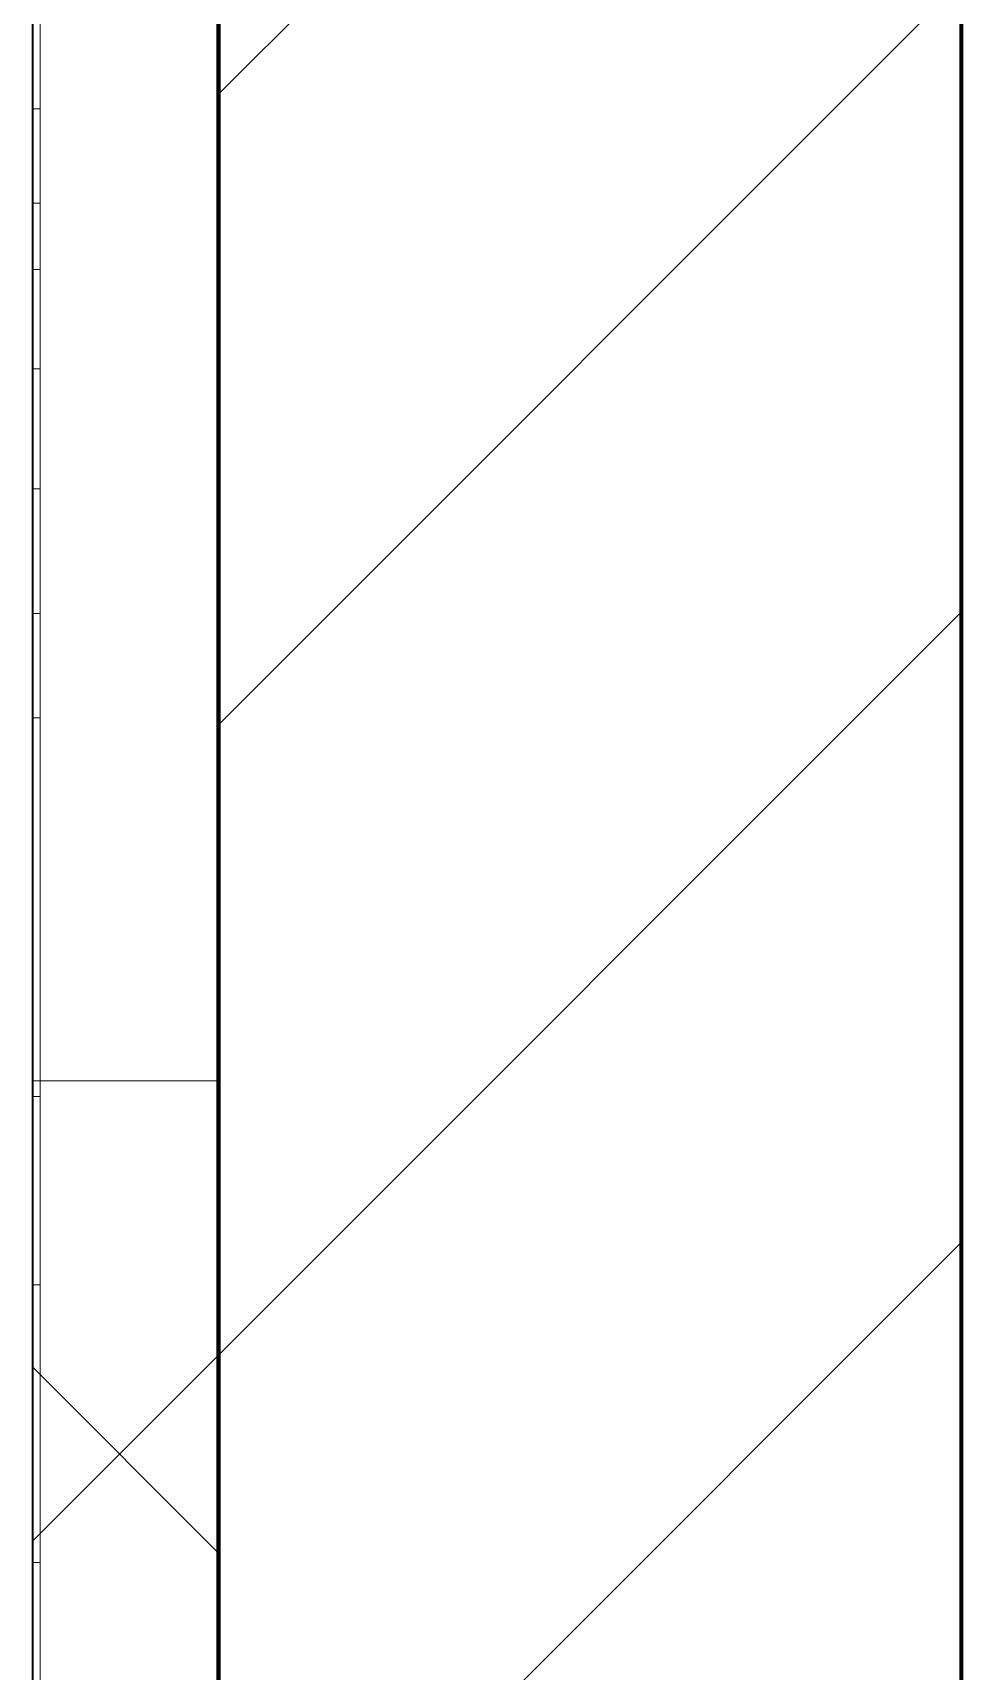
# Model space of a CAD drawing. Header units: millimetres. Extents: x -920231 to -841213, y -17301 to 22361.
# Drawn here: x -869552.4 to -869302.4, y -9179.9 to -8738.9 of the extents above; entities that cross this region are included whole.
import ezdxf

# ---------------------------------------------------------------- set-up
doc = ezdxf.new("R2010")
doc.units = ezdxf.units.MM
for name, color, linetype, lineweight in [('A-GLAZ-CURT', 2, 'Continuous', 9), ('A-WALL', 5, 'Continuous', 35), ('A-WALL-FNSH', 2, 'Continuous', 35), ('A-WALL-PATT', 1, 'Continuous', 35)]:
    doc.layers.add(name, color=color, linetype=linetype, lineweight=lineweight)

# ---------------------------------------------------------------- blocks, each defined once
blk = doc.blocks.new('PPLS-PP19_Custom Tile Pattern - Custom Tile Pattern-V41-4230-01 ENLARGED MULTI-PURPOSE LEVEL - REFLECTED CEILING PLAN - SHEET 1')
at = {"layer": 'A-GLAZ-CURT'}
for p, q in [((170.29, 0), (245.04, 0)), ((170.29, -2), (170.29, 0)), ((195.99, 0), (213.31, 0)), ((213.31, 0), (195.99, 0)), ((230.06, 0), (300, 0)), ((245.04, 0), (245.04, -2)), ((295.8, 0), (300, 0)), ((295.8, -2), (295.8, 0)), ((300, 0), (300, -2)), ((-300, -2), (300, -2)), ((245.04, -2), (170.29, -2)), ((300, -2), (295.8, -2)), ((300, -2), (300, -50)), ((300, -50), (-300, -50))]:
    blk.add_line(p, q, dxfattribs=at)
for points, knots in [([(94.4, 0), (94.4, 0), (94.64, 0), (99.11, 0), (108.97, 0), (120.79, 0), (139.94, 0), (163.31, 0), (185.23, 0), (193.62, 0), (194.69, 0), (194.79, 0)], [-2348.345796, -2348.345796, -2348.345796, -2348.345796, -2310.419338, -2233.599744, -2052.234781, -1843.028543, -1530.39897, -1095.004608, -529.74427, -295.064701, -265.121568, -265.121568, -265.121568, -265.121568]), ([(157.9, 0), (156.77, 0), (151.67, 0), (143.29, 0), (134.04, 0), (126.24, 0), (120.8, 0), (118.38, 0), (117.43, 0)], [-10292.955006, -10292.955006, -10292.955006, -10292.955006, -10098.273015, -9847.788484, -9677.714971, -9567.007022, -9453.21225, -9351.932794, -9351.932794, -9351.932794, -9351.932794]), ([(168.37, 0), (167.68, 0), (162.47, 0), (148.91, 0), (126.47, 0), (117.46, 0)], [-543.375029, -543.375029, -543.375029, -543.375029, -530.793311, -458.593899, -419.132867, -419.132867, -419.132867, -419.132867]), ([(193.8, 0), (193.33, 0), (190.11, 0), (183.13, 0), (171, 0), (161.95, 0), (161.28, 0), (158.35, 0), (157.85, 0), (157.77, 0)], [-11665.349007, -11665.349007, -11665.349007, -11665.349007, -11565.880756, -11105.624034, -10839.086983, -10768.332124, -10666.779182, -10580.760289, -10550.278881, -10550.278881, -10550.278881, -10550.278881]), ([(283.54, 0), (275.55, 0), (248.72, 0), (207.11, 0), (177.41, 0), (159.34, 0), (158.33, 0), (158.3, 0)], [-268.734378, -268.734378, -268.734378, -268.734378, -244.693688, -187.987675, -143.776725, -129.632772, -123.352749, -123.352749, -123.352749, -123.352749]), ([(159.07, 0), (159.13, 0), (160.84, 0), (165.21, 0), (174.15, 0), (185.98, 0), (208.82, 0), (219.42, 0), (230.06, 0)], [-115.643202, -115.643202, -115.643202, -115.643202, -114.681583, -87.660824, -65.295536, -41.623857, -24.459831, 0, 0, 0, 0]), ([(215.22, 0), (214.62, 0), (210.55, 0), (203.98, 0), (187.54, 0), (175.3, 0), (169.49, 0)], [-203.825446, -203.825446, -203.825446, -203.825446, -198.527383, -184.406837, -162.427601, -142.916156, -142.916156, -142.916156, -142.916156]), ([(170.29, 0), (170.39, 0), (171.48, 0), (172.17, 0), (172.45, 0)], [-59.471458, -59.471458, -59.471458, -59.471458, -56.742688, -29.735729, -29.735729, -29.735729, -29.735729]), ([(172.07, 0), (177.66, 0), (187.87, 0), (201.08, 0), (207.47, 0), (213.96, 0), (215.11, 0)], [-255.364076, -255.364076, -255.364076, -255.364076, -237.955587, -223.92608, -215.862851, -208.75215, -208.75215, -208.75215, -208.75215]), ([(283.54, 0), (277.15, 0), (256.55, 0), (230.48, 0), (220, 0), (219.04, 0)], [-12240.042856, -12240.042856, -12240.042856, -12240.042856, -11905.454923, -11162.864862, -10859.773777, -10859.773777, -10859.773777, -10859.773777]), ([(219.84, 0), (220.8, 0), (227.72, 0), (240.28, 0), (245.04, 0)], [-10674.31991, -10674.31991, -10674.31991, -10674.31991, -10511.382485, -9932.504441, -9932.504441, -9932.504441, -9932.504441]), ([(284.78, 0), (284.83, 0), (285.23, 0), (287.47, 0), (293.59, 0), (297.76, 0), (300, 0)], [-4096.535135, -4096.535135, -4096.535135, -4096.535135, -4053.389046, -3959.664717, -3862.421465, -3746.95702, -3746.95702, -3746.95702, -3746.95702]), ([(295.8, 0), (294.18, 0), (290.94, 0), (286.68, 0), (285.79, 0)], [-4679.165325, -4679.165325, -4679.165325, -4679.165325, -4358.271401, -4213.061173, -4213.061173, -4213.061173, -4213.061173])]:
    blk.add_open_spline(points, degree=3, knots=knots, dxfattribs=at)
for points in [[(195.11, 0), (194.91, 0), (194.44, 0), (193.8, 0)], [(300, 0), (294.74, 0), (289.45, 0), (284.15, 0)], [(300, 0), (294.88, 0), (289.76, 0), (284.63, 0)]]:
    blk.add_open_spline(points, degree=3, dxfattribs=at)
blk = doc.blocks.new('PPLS-PP19_Custom Tile Pattern - Custom Tile Pattern-V42-4230-01 ENLARGED MULTI-PURPOSE LEVEL - REFLECTED CEILING PLAN - SHEET 1')
at = {"layer": 'A-GLAZ-CURT'}
for p, q in [((-300, 0), (-202.31, 0)), ((-300, -2), (-300, 0)), ((-293.07, 0), (-275.75, 0)), ((-275.75, 0), (-293.07, 0)), ((-222.32, 0), (-205, 0)), ((-205, 0), (-222.32, 0)), ((-202.31, 0), (-202.31, -2)), ((-174.21, 0), (-140.66, 0)), ((-174.21, -2), (-174.21, 0)), ((-140.66, 0), (-140.66, -2)), ((-108.4, 0), (-81.66, 0)), ((-108.4, -2), (-108.4, 0)), ((-81.66, 0), (-81.66, -2)), ((-63.81, 0), (-38.36, 0)), ((-63.81, -2), (-63.81, 0)), ((-38.36, 0), (-38.36, -2)), ((-300, -2), (300, -2)), ((-300, -50), (-300, -2)), ((-202.31, -2), (-300, -2)), ((-140.66, -2), (-174.21, -2)), ((-81.66, -2), (-108.4, -2)), ((-38.36, -2), (-63.81, -2)), ((300, -50), (-300, -50))]:
    blk.add_line(p, q, dxfattribs=at)
at = {"layer": 'A-GLAZ-CURT', "flags": 128}
for points in [[(-300, 0), (-291.7, 0), (-283.58, 0), (-275.62, 0), (-267.8, 0), (-260.12, 0), (-252.56, 0), (-245.12, 0), (-237.77, 0), (-230.5, 0), (-223.32, 0), (-216.2, 0), (-209.18, 0), (-202.31, 0)], [(-174.21, 0), (-178.96, 0), (-183.97, 0), (-189.27, 0), (-194.85, 0), (-200.68, 0), (-206.74, 0), (-213.02, 0), (-219.49, 0), (-226.14, 0), (-232.95, 0), (-239.91, 0), (-247.01, 0), (-254.25, 0), (-261.61, 0), (-269.09, 0), (-276.68, 0), (-284.36, 0), (-292.14, 0), (-300, 0)]]:
    blk.add_lwpolyline(points, dxfattribs=at)
at = {"layer": 'A-GLAZ-CURT'}
for points, knots in [([(-300, 0), (-284.65, 0), (-236.57, 0), (-184.21, 0), (-151.15, 0), (-140.66, 0)], [-5323.127839, -5323.127839, -5323.127839, -5323.127839, -4502.809032, -2700.551212, -1671.606487, -1671.606487, -1671.606487, -1671.606487]), ([(-150.36, 0), (-169.49, 0), (-209.77, 0), (-262.56, 0), (-294.48, 0), (-300, 0)], [-16698.904475, -16698.904475, -16698.904475, -16698.904475, -15131.813646, -13729.592194, -13439.944408, -13439.944408, -13439.944408, -13439.944408]), ([(-150.33, 0), (-150.61, 0), (-152.66, 0), (-158.72, 0), (-174.02, 0), (-185.59, 0), (-209.77, 0), (-232.01, 0), (-255.22, 0), (-262.59, 0), (-264.9, 0), (-265.4, 0)], [-2518.468892, -2518.468892, -2518.468892, -2518.468892, -2477.344047, -2237.412286, -2029.680487, -1755.085331, -1400.429864, -858.079193, -543.655514, -208.940337, 0, 0, 0, 0]), ([(-258.6, 0), (-257.91, 0), (-254.26, 0), (-241.25, 0), (-225.99, 0), (-213.1, 0), (-200.2, 0), (-185.8, 0), (-171.77, 0), (-158.7, 0), (-157.22, 0)], [-5722.54675, -5722.54675, -5722.54675, -5722.54675, -5657.471696, -5413.335975, -5017.494783, -4832.723979, -4666.091899, -4349.945572, -4000.813434, -3840.635403, -3840.635403, -3840.635403, -3840.635403]), ([(-150.36, 0), (-153.21, 0), (-162.84, 0), (-177.91, 0), (-199.46, 0), (-216.65, 0), (-231.26, 0), (-233.46, 0), (-234, 0)], [-2263.027368, -2263.027368, -2263.027368, -2263.027368, -2113.765672, -1763.376603, -1422.553702, -978.033455, -846.069444, -682.911962, -682.911962, -682.911962, -682.911962]), ([(-233.49, 0), (-233.44, 0), (-232.38, 0), (-230.74, 0), (-225.3, 0), (-223.63, 0)], [-455.274641, -455.274641, -455.274641, -455.274641, -440.605512, -119.536984, 0, 0, 0, 0]), ([(-223.63, 0), (-219.39, 0), (-206.17, 0), (-188.58, 0), (-169.02, 0), (-152.12, 0), (-136.84, 0), (-127.33, 0), (-124.19, 0), (-123.43, 0), (-123.28, 0)], [-5463.295695, -5463.295695, -5463.295695, -5463.295695, -5161.076232, -4739.070012, -4465.409639, -4149.119819, -3839.893365, -3647.167523, -3488.92562, -3439.852845, -3439.852845, -3439.852845, -3439.852845]), ([(-118.78, 0), (-121.86, 0), (-126.28, 0), (-136.96, 0), (-147.31, 0), (-149.91, 0), (-150.45, 0)], [-5938.474035, -5938.474035, -5938.474035, -5938.474035, -5700.061948, -5508.838257, -5298.784692, -5203.338851, -5203.338851, -5203.338851, -5203.338851]), ([(-150.34, 0), (-150.07, 0), (-147.75, 0), (-142.6, 0), (-127.26, 0), (-107.3, 0), (-90.42, 0), (-75.26, 0), (-68.41, 0), (-65.12, 0), (-63.63, 0)], [-4948.728362, -4948.728362, -4948.728362, -4948.728362, -4883.323924, -4440.880425, -4054.690705, -3793.097032, -3402.597032, -3144.956779, -3050.982048, -2969.237017, -2969.237017, -2969.237017, -2969.237017]), ([(-137.88, 0), (-140.56, 0), (-147.2, 0), (-147.65, 0), (-150.23, 0)], [-3187.727384, -3187.727384, -3187.727384, -3187.727384, -2919.378265, -2523.617513, -2523.617513, -2523.617513, -2523.617513]), ([(-108.84, 0), (-116.85, 0), (-130.14, 0), (-144.74, 0), (-149.92, 0)], [-17947.0659, -17947.0659, -17947.0659, -17947.0659, -17136.203329, -16711.076356, -16711.076356, -16711.076356, -16711.076356]), ([(-149.65, 0), (-149.05, 0), (-146.52, 0), (-143.57, 0), (-138.62, 0)], [-3418.165509, -3418.165509, -3418.165509, -3418.165509, -3371.022232, -3227.460399, -3227.460399, -3227.460399, -3227.460399]), ([(-133.82, 0), (-135.51, 0), (-137.8, 0), (-146.28, 0), (-148.98, 0), (-149.6, 0)], [-2731.647847, -2731.647847, -2731.647847, -2731.647847, -2418.507304, -2308.929706, -2276.373206, -2276.373206, -2276.373206, -2276.373206]), ([(-26.75, 0), (-27.82, 0), (-36.18, 0), (-53.55, 0), (-78.2, 0), (-110.94, 0), (-130.52, 0), (-147.74, 0), (-149.07, 0)], [-8718.362214, -8718.362214, -8718.362214, -8718.362214, -8532.293389, -8073.216054, -7508.296369, -7004.680444, -6449.282163, -6277.220794, -6277.220794, -6277.220794, -6277.220794]), ([(-148.23, 0), (-146.94, 0), (-140.15, 0), (-137.28, 0), (-133.93, 0), (-128.78, 0), (-126.5, 0)], [-6162.058746, -6162.058746, -6162.058746, -6162.058746, -6017.569127, -5560.701257, -5364.112219, -5231.017328, -5231.017328, -5231.017328, -5231.017328]), ([(-108.84, 0), (-114.74, 0), (-124.8, 0), (-139.03, 0), (-146.11, 0), (-146.95, 0)], [-1257.83039, -1257.83039, -1257.83039, -1257.83039, -945.742622, -741.901385, -489.130243, -489.130243, -489.130243, -489.130243]), ([(-146.69, 0), (-146.59, 0), (-145.49, 0), (-135.69, 0), (-128.29, 0), (-125.15, 0)], [-420.34245, -420.34245, -420.34245, -420.34245, -406.956646, -290.263673, 0, 0, 0, 0]), ([(-134.24, 0), (-133.42, 0), (-130.43, 0), (-117.33, 0), (-95.54, 0), (-84.96, 0), (-81.66, 0)], [-7671.276312, -7671.276312, -7671.276312, -7671.276312, -7293.749979, -6839.55839, -6236.997189, -5931.848349, -5931.848349, -5931.848349, -5931.848349]), ([(-127.41, 0), (-131.63, 0), (-133.13, 0), (-134.06, 0), (-134.11, 0)], [-8540.990293, -8540.990293, -8540.990293, -8540.990293, -8266.114998, -8251.085632, -8251.085632, -8251.085632, -8251.085632]), ([(-120.13, 0), (-120.14, 0), (-120.24, 0), (-121.3, 0), (-129.25, 0), (-133.82, 0)], [-2933.992132, -2933.992132, -2933.992132, -2933.992132, -2920.575025, -2840.280255, -2731.647847, -2731.647847, -2731.647847, -2731.647847]), ([(-113.44, 0), (-113.46, 0), (-114.06, 0), (-119.73, 0), (-125.43, 0), (-127.03, 0), (-127.41, 0)], [-323.250712, -323.250712, -323.250712, -323.250712, -282.672656, -98.539552, -24.539552, 0, 0, 0, 0]), ([(-126.5, 0), (-122.44, 0), (-108.71, 0), (-88.8, 0), (-73.31, 0), (-67.28, 0)], [-5231.017328, -5231.017328, -5231.017328, -5231.017328, -4994.692869, -4542.524482, -4126.119481, -4126.119481, -4126.119481, -4126.119481]), ([(-125.15, 0), (-124.93, 0), (-121.96, 0), (-113.01, 0), (-98.9, 0), (-85.29, 0), (-73.12, 0), (-68.21, 0), (-68.04, 0)], [-3362.7396, -3362.7396, -3362.7396, -3362.7396, -3342.215224, -3074.362186, -2902.289527, -2605.247022, -2322.099534, -2311.883475, -2311.883475, -2311.883475, -2311.883475]), ([(-122.08, 0), (-122.01, 0), (-121.69, 0), (-121.2, 0), (-120.88, 0)], [-3136.336417, -3136.336417, -3136.336417, -3136.336417, -3110.304437, -3035.164275, -3035.164275, -3035.164275, -3035.164275]), ([(-36.33, 0), (-36.43, 0), (-37.27, 0), (-45.02, 0), (-46.13, 0), (-60.59, 0), (-81.23, 0), (-99.51, 0), (-114.02, 0), (-117.28, 0), (-118.78, 0)], [-1855.773136, -1855.773136, -1855.773136, -1855.773136, -1810.870157, -1672.078046, -1405.135169, -1060.00838, -740.068933, -229.489605, -116.330425, 0, 0, 0, 0]), ([(-117.69, 0), (-117.06, 0), (-114.75, 0), (-113.43, 0), (-113.43, 0)], [-808.126779, -808.126779, -808.126779, -808.126779, -394.672656, -330.797262, -330.797262, -330.797262, -330.797262]), ([(-108.86, 0), (-108.95, 0), (-113.31, 0), (-116.79, 0), (-117.66, 0)], [-1443.96879, -1443.96879, -1443.96879, -1443.96879, -1433.981041, -969.752135, -969.752135, -969.752135, -969.752135]), ([(-115.82, 0), (-114.96, 0), (-110.41, 0), (-96.78, 0), (-71.33, 0), (-42.53, 0), (-12.78, 0), (4.23, 0), (9.64, 0), (10.14, 0), (10.18, 0)], [-5724.064692, -5724.064692, -5724.064692, -5724.064692, -5430.283136, -5103.229623, -4799.173296, -4065.652676, -3589.737505, -3285.047089, -3066.359526, -3044.715262, -3044.715262, -3044.715262, -3044.715262]), ([(9.32, 0), (9.08, 0), (7.65, 0), (2.57, 0), (-12.23, 0), (-25.64, 0), (-40, 0), (-56.24, 0), (-75.59, 0), (-94, 0), (-112.01, 0), (-114.94, 0), (-115.63, 0)], [-2922.926651, -2922.926651, -2922.926651, -2922.926651, -2882.788014, -2720.818881, -2518.50168, -2125.455881, -1792.521578, -1466.981642, -1208.454564, -789.402658, -501.969187, -243.577221, -243.577221, -243.577221, -243.577221]), ([(-86.16, 0), (-91.37, 0), (-98.66, 0), (-106.52, 0), (-108.66, 0)], [-1681.3698, -1681.3698, -1681.3698, -1681.3698, -1374.161226, -1261.02735, -1261.02735, -1261.02735, -1261.02735]), ([(-63.81, 0), (-70.01, 0), (-86.09, 0), (-101.7, 0), (-108.57, 0)], [-2747.631049, -2747.631049, -2747.631049, -2747.631049, -2193.204658, -1454.628202, -1454.628202, -1454.628202, -1454.628202]), ([(-63.96, 0), (-64.13, 0), (-72.5, 0), (-80.63, 0), (-86.16, 0)], [-2171.769325, -2171.769325, -2171.769325, -2171.769325, -2007.031671, -1681.3698, -1681.3698, -1681.3698, -1681.3698]), ([(-29.03, 0), (-33.97, 0), (-43.74, 0), (-56.37, 0), (-71.66, 0), (-77.83, 0), (-82.66, 0), (-83.28, 0), (-83.28, 0)], [-2680.714891, -2680.714891, -2680.714891, -2680.714891, -2413.671296, -2161.752162, -2006.592567, -1646.621388, -1424.436217, -1393.971743, -1393.971743, -1393.971743, -1393.971743]), ([(-83.28, 0), (-83.28, 0), (-82.91, 0), (-76.14, 0), (-70.89, 0), (-67.35, 0)], [-1393.4169, -1393.4169, -1393.4169, -1393.4169, -1353.722004, -1274.333717, -1073.56893, -1073.56893, -1073.56893, -1073.56893]), ([(-67.35, 0), (-59.93, 0), (-48.14, 0), (-36.49, 0), (-33.57, 0), (-29.94, 0), (-28.57, 0)], [-1073.56893, -1073.56893, -1073.56893, -1073.56893, -651.549973, -296.515819, -83.513472, 0, 0, 0, 0]), ([(-66.59, 0), (-65.14, 0), (-59.51, 0), (-54.4, 0), (-48.53, 0), (-30.79, 0), (-18.03, 0), (8.61, 0), (15.02, 0), (22.91, 0), (31, 0), (39.04, 0), (51.19, 0), (58.74, 0), (61.34, 0), (61.45, 0)], [-4110.085044, -4110.085044, -4110.085044, -4110.085044, -4008.285538, -3689.699207, -3546.54457, -3315.260113, -2864.387349, -2439.246196, -2084.094819, -1956.422387, -1818.904206, -1645.594513, -1443.202566, -1228.752106, -1120.932285, -1120.932285, -1120.932285, -1120.932285]), ([(31.18, 0), (25.97, 0), (11.99, 0), (-16.92, 0), (-47.42, 0), (-65.35, 0), (-66.28, 0), (-66.31, 0)], [-4496.803627, -4496.803627, -4496.803627, -4496.803627, -4222.080604, -3745.412743, -2981.410125, -2542.574734, -2526.906796, -2526.906796, -2526.906796, -2526.906796]), ([(-65.47, 0), (-65.27, 0), (-62.78, 0), (-55.26, 0), (-43.47, 0), (-38.36, 0)], [-2362.748727, -2362.748727, -2362.748727, -2362.748727, -2315.303971, -1809.437387, -1213.642243, -1213.642243, -1213.642243, -1213.642243]), ([(-63.63, 0), (-61.49, 0), (-57.39, 0), (-54.49, 0), (-45.2, 0), (-40.79, 0), (-40.46, 0), (-40.44, 0)], [-2969.237017, -2969.237017, -2969.237017, -2969.237017, -2851.217951, -2734.127174, -2474.780881, -2410.990208, -2350.645972, -2350.645972, -2350.645972, -2350.645972]), ([(-51.83, 0), (-51.83, 0), (-51.78, 0), (-47.4, 0), (-46.01, 0), (-40.22, 0), (-36.78, 0)], [-632.814994, -632.814994, -632.814994, -632.814994, -627.965721, -508.377888, -260.442412, 0, 0, 0, 0]), ([(15.14, 0), (14.99, 0), (9.51, 0), (-2.9, 0), (-20.62, 0), (-32.81, 0), (-44.85, 0), (-51.43, 0), (-51.79, 0)], [-1934.732642, -1934.732642, -1934.732642, -1934.732642, -1925.670641, -1617.263037, -1290.787923, -1039.307308, -819.71621, -644.910881, -644.910881, -644.910881, -644.910881]), ([(-36.78, 0), (-32.43, 0), (-19.22, 0), (-1.33, 0), (11.7, 0), (15.1, 0)], [-6191.144455, -6191.144455, -6191.144455, -6191.144455, -5862.463379, -5340.621928, -5159.287046, -5159.287046, -5159.287046, -5159.287046]), ([(-36.29, 0), (-36.29, 0), (-34.66, 0), (-28.88, 0), (-26.95, 0), (-26.54, 0)], [-9150.272121, -9150.272121, -9150.272121, -9150.272121, -9057.163041, -8919.836787, -8834.607043, -8834.607043, -8834.607043, -8834.607043]), ([(30.82, 0), (29.27, 0), (20.14, 0), (3.54, 0), (-16.58, 0), (-34.76, 0), (-36.04, 0)], [-10462.034656, -10462.034656, -10462.034656, -10462.034656, -10363.088938, -9884.23066, -9424.652049, -9182.880979, -9182.880979, -9182.880979, -9182.880979]), ([(-33.34, 0), (-33.34, 0), (-32.93, 0), (-31.16, 0), (-30.52, 0)], [-2415.024266, -2415.024266, -2415.024266, -2415.024266, -2357.633367, -2323.618664, -2323.618664, -2323.618664, -2323.618664]), ([(15.48, 0), (10.75, 0), (-0.89, 0), (-17.84, 0), (-30.57, 0), (-31.82, 0), (-32, 0)], [-3582.245441, -3582.245441, -3582.245441, -3582.245441, -3333.063701, -2994.501669, -2698.150104, -2614.070998, -2614.070998, -2614.070998, -2614.070998]), ([(-30.61, 0), (-29.53, 0), (-23.35, 0), (-15.75, 0), (-15.19, 0)], [-54150.414002, -54150.414002, -54150.414002, -54150.414002, -53749.15266, -53717.791567, -53717.791567, -53717.791567, -53717.791567]), ([(-13.88, 0), (-15.14, 0), (-18.44, 0), (-26.26, 0), (-29.97, 0), (-30.54, 0)], [-55123.81448, -55123.81448, -55123.81448, -55123.81448, -54789.006179, -54461.685999, -54258.56961, -54258.56961, -54258.56961, -54258.56961]), ([(-30.52, 0), (-27.11, 0), (-17.83, 0), (0.29, 0), (11.66, 0), (15.74, 0)], [-2323.618664, -2323.618664, -2323.618664, -2323.618664, -2142.497158, -1716.209403, -1473.630483, -1473.630483, -1473.630483, -1473.630483]), ([(8.33, 0), (8.19, 0), (7.18, 0), (0.32, 0), (-13.89, 0), (-24.92, 0), (-29.03, 0)], [-3574.286521, -3574.286521, -3574.286521, -3574.286521, -3526.962355, -3285.499107, -2903.012179, -2680.714891, -2680.714891, -2680.714891, -2680.714891]), ([(-28.57, 0), (-26.93, 0), (-20.29, 0), (-11.45, 0), (2.08, 0), (10.91, 0), (15.17, 0), (15.73, 0)], [-5361.429781, -5361.429781, -5361.429781, -5361.429781, -5261.36855, -5050.479954, -4785.90057, -4596.498881, -4567.511217, -4567.511217, -4567.511217, -4567.511217])]:
    blk.add_open_spline(points, degree=3, knots=knots, dxfattribs=at)
for points in [[(-152.35, 0), (-151.94, 0), (-151.51, 0), (-151.06, 0)], [(-67.21, 0), (-66.38, 0), (-65.64, 0), (-65.07, 0)], [(-39.84, 0), (-39.08, 0), (-38.11, 0), (-37.36, 0)]]:
    blk.add_open_spline(points, degree=3, dxfattribs=at)

msp = doc.modelspace()

# ---------------------------------------------------------------- hatches: boundary and pattern name
at = {"layer": 'A-WALL-PATT', "lineweight": 9}
h = msp.add_hatch(dxfattribs=at)
h.set_pattern_fill('FP_2', color=256, style=0, pattern_type=2)
h.set_pattern_definition([(45, (0, 0), (-84.852814, 84.852814), [])])
h.paths.add_polyline_path([(-869302.37, -11465.78), (-869302.37, -3848.08), (-869502.37, -4062.55), (-869502.37, -11465.78)])
h = msp.add_hatch(dxfattribs=at)
h.set_pattern_fill('FP_3', color=256, style=0, pattern_type=2)
h.set_pattern_definition([(45, (0, 0), (-212.13203, 212.13203), []), (135, (0, 0), (-212.13203, -212.13203), [])])
h.paths.add_polyline_path([(-869502.37, -11465.78), (-869502.37, -4062.55), (-869552.37, -4116.17), (-869552.37, -11465.78)])

# ---------------------------------------------------------------- linework, layer by layer
at = {"layer": 'A-WALL', "color": 7, "lineweight": 70}
for p, q in [((-869502.37, -11465.78), (-869502.37, -4062.55)), ((-869502.37, -4062.55), (-869502.37, -11465.78)), ((-869302.37, -4141.33), (-869302.37, -11465.78))]:
    msp.add_line(p, q, dxfattribs=at)
at = {"layer": 'A-WALL-FNSH', "color": 250}
msp.add_line((-869552.37, -11415.78), (-869552.37, -4116.17), dxfattribs=at)

# ---------------------------------------------------------------- block references
at = {"layer": 'A-GLAZ-CURT', "rotation": 90}
for name, p in [('PPLS-PP19_Custom Tile Pattern - Custom Tile Pattern-V42-4230-01 ENLARGED MULTI-PURPOSE LEVEL - REFLECTED CEILING PLAN - SHEET 1', (-869552.37, -8720.98)), ('PPLS-PP19_Custom Tile Pattern - Custom Tile Pattern-V41-4230-01 ENLARGED MULTI-PURPOSE LEVEL - REFLECTED CEILING PLAN - SHEET 1', (-869552.37, -9320.98))]:
    msp.add_blockref(name, p, dxfattribs=at)

doc.saveas('drawing.dxf')
